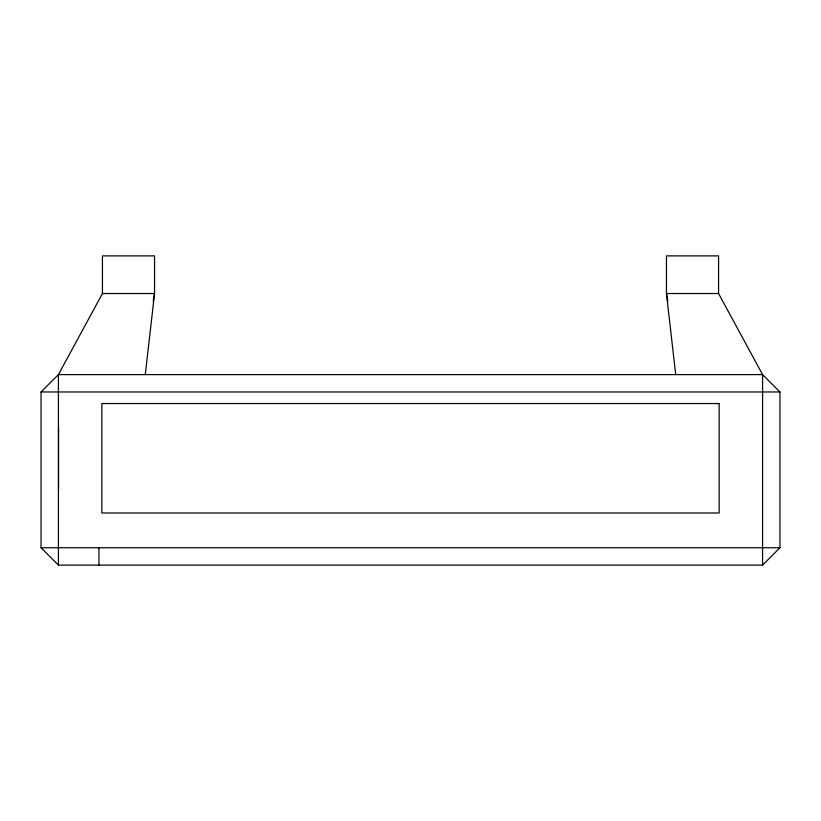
<?xml version="1.0" encoding="UTF-8"?>
<svg xmlns="http://www.w3.org/2000/svg" width="821" height="821" viewBox="0 0 821 821"><rect width="100%" height="100%" fill="white"/><g stroke="black" fill="none" stroke-linecap="round" stroke-linejoin="round"><path stroke-width="1.23" d="M145.286 374.602L154.553 293.528L154.553 255.885L102.43 255.885L102.43 293.528L58.424 374.602L41.05 391.966L41.05 547.74L58.424 565.115L762.576 565.115L779.95 547.74L779.95 391.966L762.576 374.602L718.57 293.528L718.57 255.885L666.447 255.885L666.447 293.528L675.714 374.602M153.158 301.009L154.553 293.528L102.43 293.528M718.57 293.528L666.447 293.528L667.842 301.009M41.05 391.966L779.95 391.966M41.05 547.74L779.95 547.74M762.576 565.115L762.576 374.602L58.424 374.602L58.424 565.115M98.961 547.74L98.961 565.115M58.548 427.433L58.548 489.685M719.145 403.552L101.855 403.552L101.855 512.992L719.145 512.992L719.145 403.552"/></g></svg>
